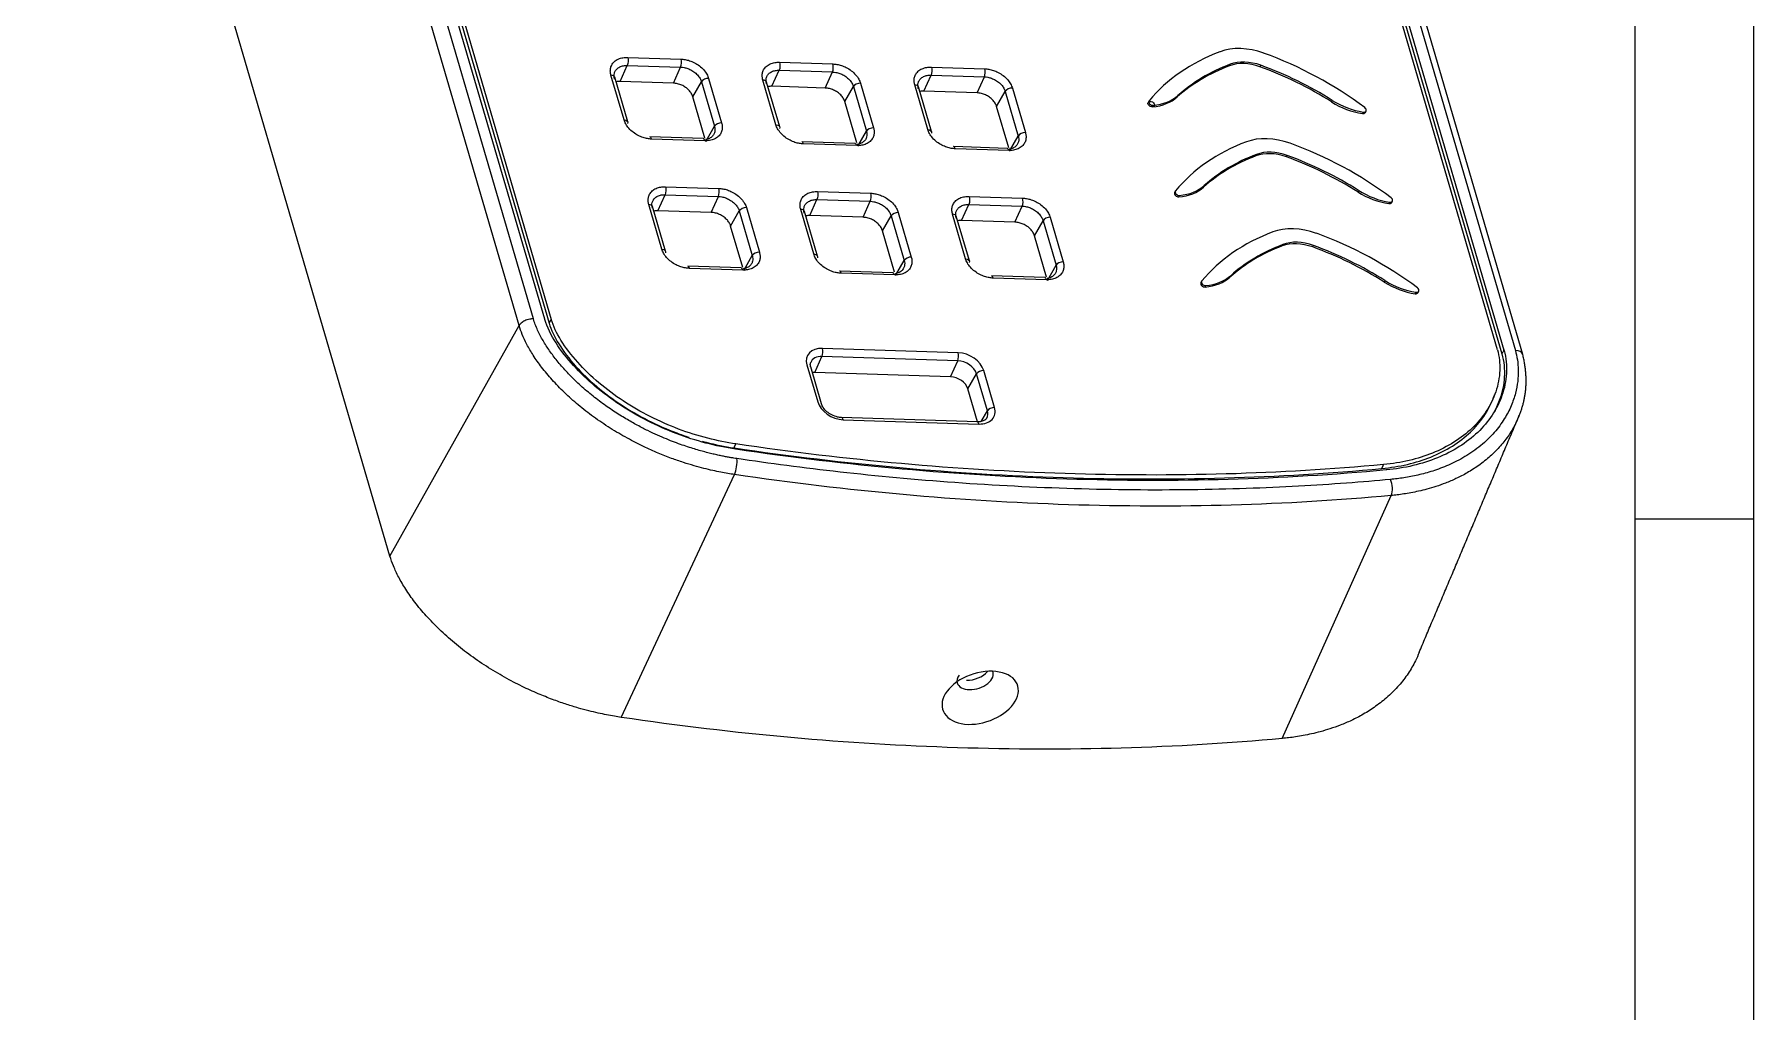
# Model space of a CAD drawing. Header units: inches. Extents: x 891 to 1249, y 156 to 796.
# Drawn here: x 1169.5 to 1228.3, y 695.5 to 729 of the extents above; entities that cross this region are included whole.
import ezdxf

# ---------------------------------------------------------------- set-up
doc = ezdxf.new("R2010")
doc.units = ezdxf.units.IN
doc.header["$MEASUREMENT"] = 0
doc.layers.add('10', color=7, linetype='Continuous', true_color=0xffffff)
doc.layers.add('50', color=7, linetype='Continuous')

# ---------------------------------------------------------------- blocks, each defined once
blk = doc.blocks.new('7')
blk.add_line((2415.951, 430.693), (2420.951, 430.693))
for points in [[(2420.951, 241.193), (2010.951, 241.193), (2010.951, 528.193), (2420.951, 528.193)], [(2415.951, 246.193), (2015.951, 246.193), (2015.951, 523.193), (2415.951, 523.193)]]:
    blk.add_lwpolyline(points, close=True)

msp = doc.modelspace()

# ---------------------------------------------------------------- linework, layer by layer
at = {"layer": '10', "color": 7, "lineweight": 9}
for p, q in [((1186.567, 719.236), (1175.561, 756.883)), ((1186.956, 719.225), (1175.95, 756.872)), ((1186.078, 719.004), (1175.072, 756.651)), ((1208.705, 755.694), (1219.712, 718.044)), ((1208.778, 755.821), (1219.784, 718.171)), ((1209.168, 755.807), (1220.174, 718.157)), ((1220.432, 718.014), (1209.424, 755.668)), ((1181.657, 711.119), (1170.65, 748.768)), ((1180.167, 743.202), (1187.18, 719.217)), ((1180.094, 743.075), (1187.107, 719.09)), ((1219.561, 718.18), (1212.548, 742.169)), ((1189.534, 727.362), (1189.78, 727.911)), ((1189.78, 727.911), (1191.606, 727.852)), ((1189.795, 728.185), (1191.621, 728.127)), ((1191.36, 727.304), (1191.606, 727.852)), ((1194.993, 728.019), (1196.819, 727.961)), ((1200.191, 727.853), (1202.017, 727.795)), ((1210.389, 727.899), (1210.414, 727.95)), ((1211.435, 727.865), (1211.46, 727.916)), ((1189.67, 726.048), (1189.223, 727.576)), ((1189.799, 725.976), (1189.352, 727.505)), ((1191.36, 727.304), (1189.534, 727.362)), ((1192.025, 726.84), (1192.32, 727.354)), ((1192.32, 727.354), (1192.766, 725.827)), ((1192.564, 727.469), (1193.01, 725.942)), ((1194.868, 725.882), (1194.421, 727.41)), ((1194.997, 725.811), (1194.55, 727.339)), ((1194.732, 727.197), (1194.978, 727.745)), ((1194.978, 727.745), (1196.804, 727.687)), ((1196.558, 727.138), (1196.804, 727.687)), ((1197.762, 727.303), (1198.208, 725.776)), ((1200.066, 725.717), (1199.619, 727.244)), ((1199.93, 727.031), (1200.177, 727.579)), ((1200.177, 727.579), (1202.002, 727.521)), ((1201.756, 726.972), (1202.002, 727.521)), ((1192.439, 725.425), (1192.025, 726.84)), ((1196.558, 727.138), (1194.732, 727.197)), ((1197.223, 726.674), (1197.518, 727.189)), ((1197.637, 725.259), (1197.223, 726.674)), ((1197.518, 727.189), (1197.965, 725.661)), ((1200.195, 725.645), (1199.748, 727.173)), ((1201.756, 726.972), (1199.93, 727.031)), ((1202.421, 726.508), (1202.716, 727.023)), ((1202.716, 727.023), (1203.163, 725.495)), ((1202.96, 727.137), (1203.407, 725.61)), ((1207.633, 726.69), (1207.608, 726.639)), ((1208.628, 726.883), (1208.602, 726.832)), ((1213.91, 726.714), (1213.885, 726.663)), ((1202.835, 725.093), (1202.421, 726.508)), ((1207.758, 726.494), (1207.783, 726.545)), ((1214.97, 726.316), (1214.944, 726.265)), ((1215.041, 726.302), (1215.066, 726.353)), ((1192.471, 725.313), (1192.766, 725.827)), ((1197.669, 725.147), (1197.965, 725.661)), ((1202.867, 724.981), (1203.163, 725.495)), ((1192.382, 725.405), (1190.556, 725.463)), ((1192.438, 725.332), (1190.612, 725.391)), ((1197.58, 725.239), (1195.754, 725.297)), ((1197.636, 725.166), (1195.81, 725.225)), ((1202.779, 725.073), (1200.952, 725.131)), ((1202.834, 725), (1201.009, 725.059)), ((1211.291, 724.815), (1211.316, 724.866)), ((1212.336, 724.781), (1212.362, 724.832)), ((1191.089, 723.76), (1192.915, 723.701)), ((1209.529, 723.799), (1209.504, 723.748)), ((1190.963, 721.623), (1190.517, 723.15)), ((1190.828, 722.937), (1191.074, 723.485)), ((1191.074, 723.485), (1192.9, 723.427)), ((1192.654, 722.878), (1192.9, 723.427)), ((1196.026, 722.771), (1196.272, 723.319)), ((1196.272, 723.319), (1198.098, 723.261)), ((1196.287, 723.594), (1198.113, 723.535)), ((1197.852, 722.713), (1198.098, 723.261)), ((1201.224, 722.605), (1201.47, 723.153)), ((1201.47, 723.153), (1203.296, 723.095)), ((1201.485, 723.428), (1203.311, 723.37)), ((1208.535, 723.606), (1208.51, 723.555)), ((1208.66, 723.41), (1208.685, 723.461)), ((1214.812, 723.63), (1214.786, 723.579)), ((1215.871, 723.231), (1215.846, 723.181)), ((1215.943, 723.218), (1215.968, 723.269)), ((1191.093, 721.551), (1190.646, 723.079)), ((1192.654, 722.878), (1190.828, 722.937)), ((1193.319, 722.414), (1193.614, 722.929)), ((1193.614, 722.929), (1194.06, 721.401)), ((1193.858, 723.044), (1194.304, 721.516)), ((1196.162, 721.457), (1195.715, 722.984)), ((1196.291, 721.385), (1195.844, 722.913)), ((1197.852, 722.713), (1196.026, 722.771)), ((1198.517, 722.249), (1198.812, 722.763)), ((1198.812, 722.763), (1199.258, 721.235)), ((1199.056, 722.878), (1199.502, 721.35)), ((1201.36, 721.291), (1200.913, 722.818)), ((1201.489, 721.219), (1201.042, 722.747)), ((1203.05, 722.547), (1201.224, 722.605)), ((1203.05, 722.547), (1203.296, 723.095)), ((1203.715, 722.083), (1204.01, 722.597)), ((1204.01, 722.597), (1204.457, 721.07)), ((1204.254, 722.712), (1204.7, 721.184)), ((1193.732, 720.999), (1193.319, 722.414)), ((1198.931, 720.833), (1198.517, 722.249)), ((1204.129, 720.667), (1203.715, 722.083)), ((1193.765, 720.887), (1194.06, 721.401)), ((1212.192, 721.731), (1212.218, 721.782)), ((1213.238, 721.697), (1213.263, 721.748)), ((1193.676, 720.979), (1191.849, 721.038)), ((1193.732, 720.907), (1191.906, 720.965)), ((1198.874, 720.813), (1197.048, 720.872)), ((1198.93, 720.741), (1197.104, 720.799)), ((1198.963, 720.721), (1199.258, 721.235)), ((1204.161, 720.555), (1204.457, 721.07)), ((1204.072, 720.647), (1202.246, 720.706)), ((1204.128, 720.575), (1202.302, 720.633)), ((1209.437, 720.522), (1209.411, 720.471)), ((1209.561, 720.326), (1209.587, 720.377)), ((1210.431, 720.715), (1210.406, 720.664)), ((1215.713, 720.546), (1215.688, 720.495)), ((1216.844, 720.134), (1216.87, 720.185)), ((1216.773, 720.147), (1216.748, 720.097)), ((1181.657, 711.119), (1186.078, 719.004)), ((1196.199, 717.403), (1196.445, 717.951)), ((1201.09, 717.803), (1196.445, 717.951)), ((1201.105, 718.078), (1196.46, 718.226)), ((1195.929, 717.661), (1196.299, 716.396)), ((1196.428, 716.325), (1196.058, 717.59)), ((1200.844, 717.255), (1196.199, 717.403)), ((1200.844, 717.255), (1201.09, 717.803)), ((1201.44, 716.839), (1201.736, 717.353)), ((1202.105, 716.089), (1201.736, 717.353)), ((1202.349, 716.203), (1201.979, 717.468)), ((1201.77, 715.711), (1201.44, 716.839)), ((1201.898, 715.728), (1202.105, 716.089)), ((1201.762, 715.711), (1197.117, 715.859)), ((1197.173, 715.786), (1201.818, 715.638)), ((1189.575, 705.597), (1193.449, 713.908)), ((1212.194, 704.875), (1215.923, 713.19))]:
    msp.add_line(p, q, dxfattribs=at)
for centre, major_axis, ratio, start_param, end_param in [((1211.226, 726.946), (1.791, -0.889), 0.703979, 1.729647, 2.56418), ((1191.558, 728), (0.006, 0.2), 0.386908, 3.896127, 5.414568), ((1196.756, 727.834), (0.006, 0.2), 0.386908, 3.896127, 5.414568), ((1215.63, 721.499), (8.599, -4.269), 0.703979, 2.56418, 2.976957), ((1215.605, 721.448), (8.061, -4.002), 0.703979, 2.56418, 2.868564), ((1215.63, 721.499), (-8.061, 4.002), 0.703979, 5.705773, 6.010157), ((1211.2, 726.895), (1.254, -0.623), 0.703979, 1.729647, 2.56418), ((1211.226, 726.946), (-1.254, 0.623), 0.703979, 4.871239, 5.705773), ((1209.928, 721.629), (8.061, -4.002), 0.703979, 1.425263, 1.729647), ((1209.953, 721.68), (-8.061, 4.002), 0.703979, 4.566856, 4.871239), ((1209.953, 721.68), (8.599, -4.269), 0.703979, 1.316869, 1.729647), ((1189.16, 727.449), (-0.192, -0.056), 0.59558, 3.141618, 4.209851), ((1194.358, 727.283), (-0.192, -0.056), 0.59558, 3.141618, 4.209851), ((1199.556, 727.117), (-0.192, -0.056), 0.59558, 3.141618, 4.209851), ((1201.954, 727.668), (0.006, 0.2), 0.386908, 3.896127, 5.414568), ((1207.715, 726.586), (-0.107, 0.053), 0.703979, 0.000006, 6.283191), ((1207.741, 726.637), (0.107, -0.053), 0.703979, 2.976957, 5.433159), ((1207.046, 728.028), (-1.791, 0.889), 0.703979, 2.291567, 2.868564), ((1207.072, 728.079), (1.791, -0.889), 0.703979, 5.433159, 6.010157), ((1214.764, 727.782), (-1.791, 0.889), 0.703979, 1.425263, 2.00226), ((1214.789, 727.833), (1.791, -0.889), 0.703979, 4.566856, 5.143853), ((1214.934, 726.356), (-0.107, 0.053), 0.703979, 2.00226, 3.14164), ((1214.959, 726.407), (0.107, -0.053), 0.703979, 5.143853, 7.600055), ((1192.947, 725.815), (0.192, 0.056), 0.59558, 1.068259, 2.586699), ((1198.145, 725.649), (0.192, 0.056), 0.59558, 1.068259, 2.586699), ((1203.343, 725.483), (0.192, 0.056), 0.59558, 1.068259, 2.586699), ((1190.549, 725.263), (-0.006, -0.2), 0.386908, 2.272975, 3.141606), ((1195.747, 725.097), (-0.006, -0.2), 0.386908, 2.272975, 3.141606), ((1200.945, 724.931), (-0.006, -0.2), 0.386908, 2.272975, 3.141606), ((1216.532, 718.415), (8.599, -4.269), 0.703979, 2.56418, 2.976957), ((1212.127, 723.862), (1.791, -0.889), 0.703979, 1.729647, 2.56418), ((1212.102, 723.811), (1.254, -0.623), 0.703979, 1.729647, 2.56418), ((1212.127, 723.862), (-1.254, 0.623), 0.703979, 4.871239, 5.705773), ((1210.855, 718.596), (8.599, -4.269), 0.703979, 1.316869, 1.729647), ((1216.507, 718.364), (8.061, -4.002), 0.703979, 2.56418, 2.868564), ((1216.532, 718.415), (-8.061, 4.002), 0.703979, 5.705773, 6.010157), ((1210.83, 718.545), (8.061, -4.002), 0.703979, 1.425263, 1.729647), ((1210.855, 718.596), (-8.061, 4.002), 0.703979, 4.566856, 4.871239), ((1207.948, 724.944), (1.791, -0.889), 0.703979, 5.433159, 6.010156), ((1207.973, 724.995), (1.791, -0.889), 0.703979, 5.433159, 6.010157), ((1190.454, 723.023), (-0.192, -0.056), 0.59558, 3.141618, 4.209851), ((1192.852, 723.574), (0.006, 0.2), 0.386908, 3.896127, 5.414568), ((1198.05, 723.408), (0.006, 0.2), 0.386908, 3.896127, 5.414568), ((1203.248, 723.242), (0.006, 0.2), 0.386908, 3.896127, 5.414568), ((1208.617, 723.502), (0.107, -0.053), 0.703979, 3.141601, 5.433161), ((1208.642, 723.553), (0.107, -0.053), 0.703979, 2.976957, 5.433159), ((1215.666, 724.698), (1.791, -0.889), 0.703979, 4.566855, 5.143853), ((1215.691, 724.749), (1.791, -0.889), 0.703979, 4.566856, 5.143853), ((1215.835, 723.272), (0.107, -0.053), 0.703979, 5.14385, 6.283229), ((1215.86, 723.323), (0.107, -0.053), 0.703979, 5.143853, 7.600055), ((1195.652, 722.857), (-0.192, -0.056), 0.59558, 3.141618, 4.209851), ((1200.85, 722.691), (-0.192, -0.056), 0.59558, 3.141618, 4.209851), ((1217.434, 715.33), (8.599, -4.269), 0.703979, 2.56418, 2.976957), ((1213.029, 720.778), (1.791, -0.889), 0.703979, 1.729647, 2.56418), ((1211.756, 715.512), (8.599, -4.269), 0.703979, 1.316869, 1.729647), ((1194.241, 721.389), (0.192, 0.056), 0.59558, 1.068259, 2.586699), ((1199.439, 721.223), (0.192, 0.056), 0.59558, 1.068259, 2.586699), ((1217.409, 715.28), (8.061, -4.002), 0.703979, 2.56418, 2.868564), ((1217.434, 715.33), (-8.061, 4.002), 0.703979, 5.705773, 6.010157), ((1213.004, 720.727), (1.254, -0.623), 0.703979, 1.729647, 2.56418), ((1213.029, 720.778), (-1.254, 0.623), 0.703979, 4.871239, 5.705773), ((1211.731, 715.461), (8.061, -4.002), 0.703979, 1.425263, 1.729647), ((1211.756, 715.512), (-8.061, 4.002), 0.703979, 4.566856, 4.871239), ((1191.843, 720.838), (-0.006, -0.2), 0.386908, 2.272975, 3.141606), ((1197.041, 720.672), (-0.006, -0.2), 0.386908, 2.272975, 3.141606), ((1204.637, 721.057), (0.192, 0.056), 0.59558, 1.068259, 2.586699), ((1202.239, 720.506), (-0.006, -0.2), 0.386908, 2.272975, 3.141606), ((1209.519, 720.418), (0.107, -0.053), 0.703979, 3.141601, 5.433161), ((1209.544, 720.469), (0.107, -0.053), 0.703979, 2.976957, 5.433159), ((1208.85, 721.86), (1.791, -0.889), 0.703979, 5.433159, 6.010156), ((1208.875, 721.911), (1.791, -0.889), 0.703979, 5.433159, 6.010157), ((1216.567, 721.614), (1.791, -0.889), 0.703979, 4.566855, 5.143853), ((1216.593, 721.665), (1.791, -0.889), 0.703979, 4.566856, 5.143853), ((1216.762, 720.238), (0.107, -0.053), 0.703979, 5.143853, 7.600055), ((1216.737, 720.188), (0.107, -0.053), 0.703979, 5.14385, 6.283229), ((1196.632, 717.638), (-0.683, 0.339), 0.703979, 5.288506, 6.859302), ((1196.572, 717.518), (-0.504, 0.25), 0.703979, 5.288506, 6.347736), ((1196.397, 718.099), (-0.006, -0.2), 0.386908, 0.754539, 2.272975), ((1201.042, 717.951), (-0.006, -0.2), 0.386908, 0.754539, 2.272975), ((1201.277, 717.49), (-0.683, 0.339), 0.703979, 3.71771, 5.288506), ((1220.047, 717.904), (-0.385, -0.109), 0.598789, 3.147058, 4.21535), ((1196.316, 717.002), (0.466, -0.231), 0.703979, 2.146913, 2.329299), ((1200.961, 716.854), (0.466, -0.231), 0.703979, 0.576117, 2.146913), ((1201.217, 717.37), (-0.504, 0.25), 0.703979, 3.71771, 5.288506), ((1201.916, 717.34), (-0.192, -0.056), 0.59558, 4.209851, 5.728288), ((1197.002, 716.374), (-0.683, 0.339), 0.703979, 0.576117, 2.146913), ((1201.647, 716.226), (-0.683, 0.339), 0.703979, 2.146913, 3.71771), ((1201.587, 716.105), (-0.504, 0.25), 0.703979, 3.102324, 3.71771), ((1202.286, 716.076), (-0.192, -0.056), 0.59558, 4.209904, 5.72829), ((1197.11, 715.659), (0.006, 0.2), 0.386908, 5.414621, 6.282558), ((1201.755, 715.511), (0.006, 0.2), 0.386908, 5.414568, 6.283197), ((1193.408, 714.199), (0.06, 0.396), 0.294825, 3.927807, 5.45498), ((1215.775, 713.486), (-0.037, 0.398), 0.468626, 3.833875, 5.361039), ((1201.685, 706.956), (-0.614, -0.18), 0.59558, 5.61169, 6.283185), ((1201.685, 706.956), (-0.614, -0.18), 0.59558, 0, 3.262369), ((1201.589, 707.286), (0.612, 0.186), 0.607824, 4.203341, 5.516231)]:
    msp.add_ellipse(centre, major_axis=major_axis, ratio=ratio, start_param=start_param, end_param=end_param, dxfattribs=at)
for points, degree in [([(1189.223, 727.576), (1189.212, 727.612), (1189.198, 727.686), (1189.202, 727.807), (1189.242, 727.929), (1189.331, 728.046), (1189.468, 728.135), (1189.634, 728.181), (1189.741, 728.187), (1189.795, 728.185)], 3), ([(1189.795, 728.185), (1189.818, 728.107), (1189.811, 727.979), (1189.78, 727.911)], 3), ([(1191.621, 728.127), (1191.664, 728.126), (1191.755, 728.117), (1191.91, 728.079), (1192.078, 728.01), (1192.253, 727.902), (1192.406, 727.76), (1192.513, 727.607), (1192.551, 727.514), (1192.564, 727.469)], 3), ([(1194.421, 727.41), (1194.411, 727.446), (1194.396, 727.521), (1194.4, 727.641), (1194.44, 727.763), (1194.529, 727.88), (1194.666, 727.969), (1194.832, 728.016), (1194.939, 728.021), (1194.993, 728.019)], 3), ([(1194.993, 728.019), (1195.016, 727.941), (1195.009, 727.813), (1194.978, 727.745)], 3), ([(1196.819, 727.961), (1196.862, 727.96), (1196.954, 727.951), (1197.109, 727.913), (1197.276, 727.845), (1197.451, 727.736), (1197.604, 727.594), (1197.711, 727.441), (1197.749, 727.348), (1197.762, 727.303)], 3), ([(1199.619, 727.244), (1199.609, 727.28), (1199.594, 727.355), (1199.598, 727.475), (1199.638, 727.597), (1199.727, 727.714), (1199.864, 727.803), (1200.03, 727.85), (1200.137, 727.855), (1200.191, 727.853)], 3), ([(1200.191, 727.853), (1200.214, 727.775), (1200.207, 727.647), (1200.177, 727.579)], 3), ([(1192.564, 727.469), (1192.47, 727.472), (1192.357, 727.419), (1192.32, 727.354)], 3), ([(1197.762, 727.303), (1197.669, 727.306), (1197.555, 727.253), (1197.518, 727.189)], 3), ([(1202.017, 727.795), (1202.06, 727.794), (1202.152, 727.785), (1202.307, 727.747), (1202.474, 727.679), (1202.649, 727.57), (1202.802, 727.428), (1202.909, 727.275), (1202.947, 727.183), (1202.96, 727.137)], 3), ([(1202.96, 727.137), (1202.867, 727.14), (1202.753, 727.087), (1202.716, 727.023)], 3), ([(1190.612, 725.391), (1190.569, 725.392), (1190.478, 725.401), (1190.323, 725.439), (1190.156, 725.507), (1189.98, 725.616), (1189.827, 725.757), (1189.721, 725.911), (1189.683, 726.003), (1189.67, 726.048)], 3), ([(1189.67, 726.048), (1189.763, 726.045), (1189.821, 725.986), (1189.794, 725.922)], 3), ([(1193.01, 725.942), (1193.021, 725.906), (1193.036, 725.831), (1193.031, 725.711), (1192.992, 725.589), (1192.903, 725.472), (1192.765, 725.383), (1192.599, 725.336), (1192.492, 725.331), (1192.438, 725.332)], 3), ([(1195.81, 725.225), (1195.767, 725.226), (1195.676, 725.235), (1195.521, 725.273), (1195.354, 725.341), (1195.178, 725.45), (1195.025, 725.592), (1194.919, 725.745), (1194.881, 725.837), (1194.868, 725.882)], 3), ([(1194.868, 725.882), (1194.961, 725.879), (1195.019, 725.82), (1194.992, 725.756)], 3), ([(1198.208, 725.776), (1198.219, 725.74), (1198.234, 725.665), (1198.229, 725.545), (1198.19, 725.423), (1198.101, 725.306), (1197.963, 725.217), (1197.797, 725.17), (1197.69, 725.165), (1197.636, 725.166)], 3), ([(1201.009, 725.059), (1200.965, 725.06), (1200.874, 725.069), (1200.719, 725.107), (1200.552, 725.175), (1200.377, 725.284), (1200.224, 725.426), (1200.117, 725.579), (1200.079, 725.671), (1200.066, 725.717)], 3), ([(1200.066, 725.717), (1200.159, 725.714), (1200.217, 725.655), (1200.19, 725.59)], 3), ([(1203.407, 725.61), (1203.417, 725.574), (1203.432, 725.499), (1203.428, 725.379), (1203.388, 725.257), (1203.299, 725.14), (1203.161, 725.051), (1202.996, 725.004), (1202.888, 724.999), (1202.834, 725)], 3), ([(1192.438, 725.332), (1192.425, 725.377), (1192.404, 725.401), (1192.381, 725.402)], 3), ([(1197.636, 725.166), (1197.623, 725.211), (1197.602, 725.235), (1197.579, 725.236)], 3), ([(1202.834, 725), (1202.821, 725.045), (1202.8, 725.069), (1202.778, 725.071)], 3), ([(1190.517, 723.15), (1190.506, 723.186), (1190.492, 723.261), (1190.496, 723.381), (1190.536, 723.503), (1190.624, 723.62), (1190.762, 723.709), (1190.928, 723.756), (1191.035, 723.761), (1191.089, 723.76)], 3), ([(1191.089, 723.76), (1191.112, 723.682), (1191.105, 723.553), (1191.074, 723.485)], 3), ([(1192.915, 723.701), (1192.958, 723.7), (1193.049, 723.691), (1193.204, 723.653), (1193.372, 723.585), (1193.547, 723.476), (1193.7, 723.334), (1193.807, 723.181), (1193.844, 723.089), (1193.858, 723.044)], 3), ([(1195.715, 722.984), (1195.704, 723.02), (1195.69, 723.095), (1195.694, 723.215), (1195.734, 723.337), (1195.823, 723.454), (1195.96, 723.543), (1196.126, 723.59), (1196.233, 723.595), (1196.287, 723.594)], 3), ([(1196.287, 723.594), (1196.31, 723.516), (1196.303, 723.388), (1196.272, 723.319)], 3), ([(1198.113, 723.535), (1198.156, 723.534), (1198.247, 723.525), (1198.402, 723.487), (1198.57, 723.419), (1198.745, 723.31), (1198.898, 723.168), (1199.005, 723.015), (1199.043, 722.923), (1199.056, 722.878)], 3), ([(1200.913, 722.818), (1200.903, 722.855), (1200.888, 722.929), (1200.892, 723.049), (1200.932, 723.171), (1201.021, 723.289), (1201.158, 723.377), (1201.324, 723.424), (1201.431, 723.43), (1201.485, 723.428)], 3), ([(1201.485, 723.428), (1201.508, 723.35), (1201.501, 723.222), (1201.47, 723.153)], 3), ([(1203.311, 723.37), (1203.354, 723.368), (1203.445, 723.359), (1203.601, 723.321), (1203.768, 723.253), (1203.943, 723.144), (1204.096, 723.003), (1204.203, 722.849), (1204.241, 722.757), (1204.254, 722.712)], 3), ([(1193.858, 723.044), (1193.764, 723.046), (1193.651, 722.993), (1193.614, 722.929)], 3), ([(1199.056, 722.878), (1198.962, 722.881), (1198.849, 722.827), (1198.812, 722.763)], 3), ([(1204.254, 722.712), (1204.161, 722.715), (1204.047, 722.661), (1204.01, 722.597)], 3), ([(1191.906, 720.965), (1191.863, 720.966), (1191.772, 720.975), (1191.617, 721.013), (1191.45, 721.081), (1191.274, 721.19), (1191.121, 721.332), (1191.014, 721.485), (1190.977, 721.578), (1190.963, 721.623)], 3), ([(1190.963, 721.623), (1191.057, 721.62), (1191.115, 721.561), (1191.088, 721.496)], 3), ([(1194.304, 721.516), (1194.315, 721.48), (1194.329, 721.405), (1194.325, 721.285), (1194.286, 721.163), (1194.197, 721.046), (1194.059, 720.957), (1193.893, 720.91), (1193.786, 720.905), (1193.732, 720.907)], 3), ([(1197.104, 720.799), (1197.061, 720.8), (1196.97, 720.809), (1196.815, 720.847), (1196.648, 720.915), (1196.472, 721.024), (1196.319, 721.166), (1196.213, 721.319), (1196.175, 721.412), (1196.162, 721.457)], 3), ([(1196.162, 721.457), (1196.255, 721.454), (1196.313, 721.395), (1196.286, 721.33)], 3), ([(1193.732, 720.907), (1193.719, 720.951), (1193.697, 720.975), (1193.675, 720.977)], 3), ([(1198.93, 720.741), (1198.917, 720.785), (1198.896, 720.809), (1198.873, 720.811)], 3), ([(1199.502, 721.35), (1199.513, 721.314), (1199.528, 721.239), (1199.523, 721.119), (1199.484, 720.997), (1199.395, 720.88), (1199.257, 720.791), (1199.091, 720.745), (1198.984, 720.739), (1198.93, 720.741)], 3), ([(1202.302, 720.633), (1202.259, 720.634), (1202.168, 720.643), (1202.013, 720.681), (1201.846, 720.75), (1201.67, 720.858), (1201.517, 721), (1201.411, 721.153), (1201.373, 721.246), (1201.36, 721.291)], 3), ([(1201.36, 721.291), (1201.453, 721.288), (1201.511, 721.229), (1201.484, 721.164)], 3), ([(1204.7, 721.184), (1204.711, 721.148), (1204.726, 721.074), (1204.721, 720.953), (1204.682, 720.831), (1204.593, 720.714), (1204.455, 720.625), (1204.289, 720.579), (1204.182, 720.573), (1204.128, 720.575)], 3), ([(1204.128, 720.575), (1204.115, 720.619), (1204.094, 720.644), (1204.071, 720.645)], 3), ([(1193.534, 714.454), (1193.5, 714.459), (1193.427, 714.47), (1193.308, 714.49), (1193.179, 714.513), (1193.038, 714.54), (1192.885, 714.573), (1192.718, 714.61), (1192.537, 714.654), (1192.343, 714.706), (1192.134, 714.765), (1191.909, 714.835), (1191.666, 714.916), (1191.404, 715.011), (1191.122, 715.122), (1190.819, 715.252), (1190.489, 715.406), (1190.13, 715.59), (1189.737, 715.811), (1189.316, 716.074), (1188.881, 716.377), (1188.444, 716.719), (1188.035, 717.086), (1187.679, 717.448), (1187.377, 717.798), (1187.118, 718.142), (1186.895, 718.489), (1186.707, 718.848), (1186.607, 719.104), (1186.567, 719.236)], 3), ([(1187.107, 719.09), (1187.18, 719.217)], 1), ([(1220.174, 718.157), (1220.203, 718.055), (1220.25, 717.841), (1220.281, 717.485), (1220.264, 717.101), (1220.188, 716.693), (1220.043, 716.262), (1219.815, 715.814), (1219.476, 715.348), (1219, 714.887), (1218.448, 714.505), (1217.879, 714.218), (1217.341, 714.019), (1216.835, 713.883), (1216.359, 713.792), (1216.051, 713.754), (1215.901, 713.74)], 3), ([(1220.3, 715.918), (1220.726, 716.919), (1220.406, 718.09)], 2), ([(1196.058, 717.59), (1196.03, 717.688), (1196.063, 717.743)], 2), ([(1219.411, 716.503), (1219.465, 716.635)], 1), ([(1216.881, 707.82), (1218.595, 711.88), (1220.308, 715.939)], 2), ([(1193.436, 714.82), (1193.457, 714.866), (1193.477, 714.911), (1193.498, 714.956)], 3), ([(1215.901, 713.74), (1214.937, 713.65), (1212.851, 713.491), (1209.12, 713.358), (1205.091, 713.392), (1200.973, 713.604), (1196.986, 713.979), (1194.644, 714.289), (1193.534, 714.454)], 3), ([(1215.605, 714.116), (1215.664, 714.251)], 1)]:
    msp.add_open_spline(points, degree=degree, dxfattribs=at)
for points, knots in [([(1189.348, 727.446), (1189.346, 727.455), (1189.337, 727.483), (1189.326, 727.55), (1189.336, 727.649), (1189.379, 727.748), (1189.462, 727.833), (1189.58, 727.891), (1189.692, 727.911), (1189.76, 727.911), (1189.78, 727.911)], [0, 0, 0, 0, 0.006102, 0.129463, 0.267378, 0.422286, 0.595241, 0.770902, 0.932777, 1, 1, 1, 1]), ([(1191.603, 727.853), (1191.612, 727.852), (1191.647, 727.851), (1191.729, 727.841), (1191.858, 727.805), (1191.997, 727.741), (1192.13, 727.646), (1192.237, 727.53), (1192.294, 727.429), (1192.315, 727.371), (1192.32, 727.354)], [0, 0, 0, 0, 0.006102, 0.129463, 0.267378, 0.422286, 0.595241, 0.770902, 0.932777, 1, 1, 1, 1]), ([(1189.534, 727.362), (1189.487, 727.364), (1189.437, 727.36), (1189.392, 727.35), (1189.383, 727.348)], [0, 0, 0, 0, 0.888579, 1, 1, 1, 1]), ([(1192.025, 726.84), (1192.013, 726.879), (1191.978, 726.958), (1191.892, 727.068), (1191.779, 727.165), (1191.646, 727.24), (1191.503, 727.289), (1191.406, 727.303), (1191.36, 727.304)], [0, 0, 0, 0, 0.16672, 0.333345, 0.499972, 0.666605, 0.833248, 1, 1, 1, 1]), ([(1194.546, 727.28), (1194.544, 727.289), (1194.536, 727.317), (1194.525, 727.384), (1194.534, 727.483), (1194.577, 727.582), (1194.66, 727.667), (1194.778, 727.725), (1194.89, 727.745), (1194.958, 727.745), (1194.978, 727.745)], [0, 0, 0, 0, 0.006102, 0.129463, 0.267378, 0.422286, 0.595241, 0.770902, 0.932777, 1, 1, 1, 1]), ([(1196.801, 727.687), (1196.81, 727.686), (1196.845, 727.685), (1196.927, 727.675), (1197.056, 727.639), (1197.195, 727.575), (1197.328, 727.48), (1197.435, 727.364), (1197.493, 727.263), (1197.513, 727.205), (1197.518, 727.189)], [0, 0, 0, 0, 0.006102, 0.129463, 0.267378, 0.422286, 0.595241, 0.770902, 0.932777, 1, 1, 1, 1]), ([(1199.745, 727.114), (1199.742, 727.123), (1199.734, 727.152), (1199.723, 727.218), (1199.732, 727.317), (1199.775, 727.416), (1199.858, 727.501), (1199.976, 727.559), (1200.089, 727.579), (1200.156, 727.58), (1200.177, 727.579)], [0, 0, 0, 0, 0.006102, 0.129463, 0.267378, 0.422286, 0.595241, 0.770902, 0.932777, 1, 1, 1, 1]), ([(1201.999, 727.521), (1202.008, 727.52), (1202.043, 727.519), (1202.125, 727.509), (1202.254, 727.473), (1202.393, 727.409), (1202.526, 727.314), (1202.633, 727.198), (1202.691, 727.097), (1202.711, 727.04), (1202.716, 727.023)], [0, 0, 0, 0, 0.006102, 0.129463, 0.267378, 0.422286, 0.595241, 0.770902, 0.932777, 1, 1, 1, 1]), ([(1194.732, 727.197), (1194.686, 727.198), (1194.635, 727.194), (1194.59, 727.184), (1194.581, 727.182)], [0, 0, 0, 0, 0.888579, 1, 1, 1, 1]), ([(1197.223, 726.674), (1197.211, 726.713), (1197.176, 726.792), (1197.091, 726.902), (1196.977, 726.999), (1196.844, 727.074), (1196.701, 727.124), (1196.604, 727.137), (1196.558, 727.138)], [0, 0, 0, 0, 0.16672, 0.333345, 0.499972, 0.666605, 0.833248, 1, 1, 1, 1]), ([(1199.93, 727.031), (1199.884, 727.032), (1199.833, 727.028), (1199.788, 727.018), (1199.779, 727.016)], [0, 0, 0, 0, 0.888579, 1, 1, 1, 1]), ([(1202.421, 726.508), (1202.41, 726.547), (1202.374, 726.626), (1202.289, 726.737), (1202.175, 726.833), (1202.042, 726.908), (1201.899, 726.958), (1201.803, 726.971), (1201.756, 726.972)], [0, 0, 0, 0, 0.16672, 0.333345, 0.499972, 0.666605, 0.833248, 1, 1, 1, 1]), ([(1192.765, 725.831), (1192.768, 725.822), (1192.776, 725.793), (1192.787, 725.726), (1192.778, 725.627), (1192.735, 725.529), (1192.652, 725.443), (1192.551, 725.394), (1192.48, 725.377), (1192.456, 725.373)], [0, 0, 0, 0, 0.007104, 0.150738, 0.311318, 0.491683, 0.693061, 0.897589, 1, 1, 1, 1]), ([(1197.963, 725.665), (1197.966, 725.656), (1197.974, 725.627), (1197.985, 725.56), (1197.976, 725.462), (1197.933, 725.363), (1197.85, 725.277), (1197.749, 725.228), (1197.678, 725.212), (1197.654, 725.207)], [0, 0, 0, 0, 0.007104, 0.150738, 0.311318, 0.491683, 0.693061, 0.897589, 1, 1, 1, 1]), ([(1203.162, 725.499), (1203.164, 725.49), (1203.172, 725.461), (1203.183, 725.394), (1203.174, 725.296), (1203.131, 725.197), (1203.048, 725.111), (1202.947, 725.062), (1202.876, 725.046), (1202.852, 725.042)], [0, 0, 0, 0, 0.007104, 0.150738, 0.311318, 0.491683, 0.693061, 0.897589, 1, 1, 1, 1]), ([(1190.642, 723.02), (1190.64, 723.029), (1190.631, 723.058), (1190.62, 723.125), (1190.63, 723.223), (1190.673, 723.322), (1190.756, 723.408), (1190.874, 723.465), (1190.986, 723.485), (1191.054, 723.486), (1191.074, 723.485)], [0, 0, 0, 0, 0.006102, 0.129463, 0.267378, 0.422286, 0.595241, 0.770902, 0.932777, 1, 1, 1, 1]), ([(1192.896, 723.427), (1192.906, 723.427), (1192.941, 723.425), (1193.023, 723.416), (1193.152, 723.38), (1193.291, 723.315), (1193.424, 723.22), (1193.531, 723.104), (1193.588, 723.003), (1193.609, 722.946), (1193.614, 722.929)], [0, 0, 0, 0, 0.006102, 0.129463, 0.267378, 0.422286, 0.595241, 0.770902, 0.932777, 1, 1, 1, 1]), ([(1195.84, 722.854), (1195.838, 722.863), (1195.829, 722.892), (1195.818, 722.959), (1195.828, 723.057), (1195.871, 723.156), (1195.954, 723.242), (1196.072, 723.299), (1196.184, 723.319), (1196.252, 723.32), (1196.272, 723.319)], [0, 0, 0, 0, 0.006102, 0.129463, 0.267378, 0.422286, 0.595241, 0.770902, 0.932777, 1, 1, 1, 1]), ([(1198.095, 723.261), (1198.104, 723.261), (1198.139, 723.259), (1198.221, 723.25), (1198.35, 723.214), (1198.489, 723.149), (1198.622, 723.054), (1198.729, 722.938), (1198.786, 722.837), (1198.807, 722.78), (1198.812, 722.763)], [0, 0, 0, 0, 0.006102, 0.129463, 0.267378, 0.422286, 0.595241, 0.770902, 0.932777, 1, 1, 1, 1]), ([(1201.038, 722.688), (1201.036, 722.697), (1201.028, 722.726), (1201.017, 722.793), (1201.026, 722.891), (1201.069, 722.99), (1201.152, 723.076), (1201.27, 723.133), (1201.382, 723.153), (1201.45, 723.154), (1201.47, 723.153)], [0, 0, 0, 0, 0.006102, 0.129463, 0.267378, 0.422286, 0.595241, 0.770902, 0.932777, 1, 1, 1, 1]), ([(1190.828, 722.937), (1190.781, 722.938), (1190.73, 722.934), (1190.685, 722.924), (1190.676, 722.922)], [0, 0, 0, 0, 0.888579, 1, 1, 1, 1]), ([(1193.319, 722.414), (1193.307, 722.453), (1193.272, 722.532), (1193.186, 722.643), (1193.073, 722.739), (1192.94, 722.814), (1192.797, 722.864), (1192.7, 722.877), (1192.654, 722.878)], [0, 0, 0, 0, 0.16672, 0.333345, 0.499972, 0.666605, 0.833248, 1, 1, 1, 1]), ([(1196.026, 722.771), (1195.979, 722.772), (1195.929, 722.768), (1195.884, 722.758), (1195.875, 722.756)], [0, 0, 0, 0, 0.888579, 1, 1, 1, 1]), ([(1198.517, 722.249), (1198.505, 722.288), (1198.47, 722.366), (1198.384, 722.477), (1198.271, 722.573), (1198.138, 722.649), (1197.995, 722.698), (1197.898, 722.711), (1197.852, 722.713)], [0, 0, 0, 0, 0.16672, 0.333345, 0.499972, 0.666605, 0.833248, 1, 1, 1, 1]), ([(1201.224, 722.605), (1201.178, 722.606), (1201.127, 722.602), (1201.082, 722.592), (1201.073, 722.59)], [0, 0, 0, 0, 0.888579, 1, 1, 1, 1]), ([(1203.715, 722.083), (1203.703, 722.122), (1203.668, 722.2), (1203.583, 722.311), (1203.469, 722.407), (1203.336, 722.483), (1203.193, 722.532), (1203.096, 722.545), (1203.05, 722.547)], [0, 0, 0, 0, 0.16672, 0.333345, 0.499972, 0.666605, 0.833248, 1, 1, 1, 1]), ([(1203.293, 723.095), (1203.302, 723.095), (1203.337, 723.094), (1203.419, 723.084), (1203.548, 723.048), (1203.687, 722.983), (1203.82, 722.888), (1203.927, 722.772), (1203.985, 722.672), (1204.005, 722.614), (1204.01, 722.597)], [0, 0, 0, 0, 0.006102, 0.129463, 0.267378, 0.422286, 0.595241, 0.770902, 0.932777, 1, 1, 1, 1]), ([(1194.059, 721.405), (1194.062, 721.396), (1194.07, 721.367), (1194.081, 721.301), (1194.072, 721.202), (1194.029, 721.103), (1193.946, 721.018), (1193.845, 720.968), (1193.774, 720.952), (1193.75, 720.948)], [0, 0, 0, 0, 0.007104, 0.150738, 0.311318, 0.491683, 0.693061, 0.897589, 1, 1, 1, 1]), ([(1199.257, 721.239), (1199.26, 721.23), (1199.268, 721.202), (1199.279, 721.135), (1199.27, 721.036), (1199.227, 720.937), (1199.144, 720.852), (1199.043, 720.802), (1198.972, 720.786), (1198.948, 720.782)], [0, 0, 0, 0, 0.007104, 0.150738, 0.311318, 0.491683, 0.693061, 0.897589, 1, 1, 1, 1]), ([(1204.455, 721.073), (1204.458, 721.064), (1204.466, 721.036), (1204.477, 720.969), (1204.468, 720.87), (1204.425, 720.771), (1204.342, 720.686), (1204.241, 720.637), (1204.17, 720.62), (1204.146, 720.616)], [0, 0, 0, 0, 0.007104, 0.150738, 0.311318, 0.491683, 0.693061, 0.897589, 1, 1, 1, 1]), ([(1186.568, 719.235), (1186.527, 719.234), (1186.454, 719.232), (1186.354, 719.205), (1186.252, 719.164), (1186.147, 719.099), (1186.101, 719.035), (1186.078, 719.004)], [0, 0, 0, 0, 0.208606, 0.379605, 0.500756, 0.756655, 1, 1, 1, 1]), ([(1193.449, 713.908), (1193.376, 713.919), (1193.219, 713.943), (1192.969, 713.989), (1192.696, 714.047), (1192.394, 714.119), (1192.06, 714.21), (1191.689, 714.323), (1191.279, 714.466), (1190.822, 714.646), (1190.315, 714.873), (1189.763, 715.156), (1189.19, 715.494), (1188.628, 715.874), (1188.102, 716.282), (1187.627, 716.708), (1187.21, 717.139), (1186.855, 717.565), (1186.568, 717.971), (1186.348, 718.347), (1186.188, 718.685), (1186.109, 718.902), (1186.078, 719.004)], [0, 0, 0, 0, 0.024781, 0.051944, 0.081797, 0.114761, 0.151254, 0.191808, 0.237039, 0.287698, 0.345002, 0.40974, 0.480524, 0.552128, 0.621755, 0.689418, 0.754925, 0.816019, 0.871193, 0.920175, 0.963403, 1, 1, 1, 1]), ([(1193.51, 714.772), (1193.501, 714.774), (1193.492, 714.775), (1193.483, 714.776), (1192.815, 714.878), (1192.125, 715.058), (1190.785, 715.569), (1190.135, 715.9), (1188.94, 716.684), (1188.394, 717.139), (1187.715, 717.887), (1187.512, 718.146), (1187.174, 718.68), (1187.037, 718.954), (1186.96, 719.211), (1186.958, 719.22), (1186.955, 719.229), (1186.952, 719.238)], [0, 0, 0, 0, 0.000002, 0.000002, 0.000002, 0.250001, 0.250001, 0.499999, 0.499999, 0.749998, 0.749998, 0.874997, 0.874997, 0.999996, 0.999996, 0.999996, 1, 1, 1, 1]), ([(1187.106, 719.09), (1187.174, 718.86), (1187.294, 718.616), (1187.6, 718.118), (1187.795, 717.864), (1188.454, 717.128), (1188.989, 716.68), (1190.167, 715.907), (1190.809, 715.581), (1191.612, 715.279), (1191.753, 715.229), (1191.894, 715.183)], [0, 0, 0, 0, 0.144896, 0.144896, 0.302581, 0.302581, 0.617953, 0.617953, 0.933324, 0.933324, 1, 1, 1, 1]), ([(1193.498, 714.956), (1193.176, 715.004), (1192.859, 715.067), (1192.203, 715.235), (1191.868, 715.341), (1190.876, 715.715), (1190.234, 716.04), (1189.058, 716.812), (1188.524, 717.26), (1187.866, 717.994), (1187.671, 718.248), (1187.366, 718.744), (1187.247, 718.988), (1187.179, 719.217)], [0, 0, 0, 0, 0.120216, 0.120216, 0.247374, 0.247374, 0.501688, 0.501688, 0.756003, 0.756003, 0.88316, 0.88316, 1, 1, 1, 1]), ([(1219.561, 718.18), (1219.626, 717.947), (1219.649, 717.709), (1219.631, 717.224), (1219.583, 716.978), (1219.346, 716.274), (1219.066, 715.852), (1218.323, 715.143), (1217.862, 714.853), (1216.831, 714.439), (1216.265, 714.308), (1215.664, 714.251)], [0, 0, 0, 0, 0.116943, 0.116943, 0.244509, 0.244509, 0.49964, 0.49964, 0.754771, 0.754771, 1, 1, 1, 1]), ([(1219.781, 718.184), (1219.783, 718.176), (1219.786, 718.167), (1219.788, 718.158), (1219.861, 717.9), (1219.883, 717.631), (1219.854, 717.109), (1219.8, 716.858), (1219.55, 716.141), (1219.263, 715.713), (1218.508, 714.993), (1218.042, 714.698), (1216.979, 714.264), (1216.384, 714.124), (1215.764, 714.065), (1215.755, 714.065), (1215.746, 714.064), (1215.737, 714.063)], [0, 0, 0, 0, 0.000006, 0.000006, 0.000006, 0.125005, 0.125005, 0.250004, 0.250004, 0.500002, 0.500002, 0.75, 0.75, 0.999999, 0.999999, 0.999999, 1, 1, 1, 1]), ([(1219.712, 718.044), (1219.788, 717.774), (1219.81, 717.506), (1219.781, 716.985), (1219.727, 716.734), (1219.589, 716.341), (1219.522, 716.19), (1219.444, 716.046)], [0, 0, 0, 0, 0.377109, 0.377109, 0.754219, 0.754219, 1, 1, 1, 1]), ([(1219.784, 718.171), (1219.777, 718.158), (1219.77, 718.146), (1219.763, 718.133), (1219.755, 718.12), (1219.748, 718.108), (1219.741, 718.095), (1219.731, 718.078), (1219.721, 718.061), (1219.712, 718.044)], [0, 0, 0, 0, 0.300006, 0.300006, 0.300006, 0.600012, 0.600012, 0.600012, 1, 1, 1, 1]), ([(1197.117, 715.859), (1197.07, 715.86), (1196.962, 715.875), (1196.781, 715.94), (1196.607, 716.055), (1196.482, 716.195), (1196.44, 716.283), (1196.428, 716.325)], [0, 0, 0, 0, 0.159307, 0.372233, 0.588646, 0.803094, 1, 1, 1, 1]), ([(1215.605, 714.116), (1216.206, 714.172), (1216.773, 714.304), (1217.806, 714.719), (1218.268, 715.009), (1218.983, 715.692), (1219.248, 716.077), (1219.411, 716.504)], [0, 0, 0, 0, 0.333336, 0.333336, 0.680129, 0.680129, 1, 1, 1, 1]), ([(1202.083, 715.844), (1202.08, 715.835), (1202.071, 715.802), (1202.008, 715.757), (1201.882, 715.713), (1201.795, 715.71), (1201.762, 715.711)], [0, 0, 0, 0, 0.013906, 0.452947, 0.805935, 1, 1, 1, 1]), ([(1220.308, 715.939), (1220.273, 715.848), (1220.17, 715.617), (1219.964, 715.26), (1219.67, 714.879), (1219.322, 714.529), (1218.938, 714.223), (1218.543, 713.971), (1218.161, 713.772), (1217.802, 713.619), (1217.469, 713.5), (1217.159, 713.408), (1216.872, 713.338), (1216.607, 713.284), (1216.363, 713.243), (1216.137, 713.212), (1215.992, 713.197), (1215.923, 713.19)], [0, 0, 0, 0, 0.058055, 0.150584, 0.245759, 0.343505, 0.440104, 0.528559, 0.606895, 0.676134, 0.737953, 0.79338, 0.843258, 0.888316, 0.929118, 0.966247, 1, 1, 1, 1]), ([(1192.34, 715.05), (1192.385, 715.037), (1192.431, 715.025), (1192.796, 714.932), (1193.114, 714.869), (1193.436, 714.82)], [0, 0, 0, 0, 0.125373, 0.125373, 1, 1, 1, 1]), ([(1215.664, 714.251), (1212.123, 713.922), (1208.475, 713.822), (1201.06, 714.059), (1197.293, 714.394), (1193.498, 714.956)], [0, 0, 0, 0, 0.500509, 0.500509, 1, 1, 1, 1]), ([(1193.436, 714.82), (1197.231, 714.259), (1200.999, 713.923), (1208.415, 713.687), (1212.063, 713.787), (1215.605, 714.116)], [0, 0, 0, 0, 0.499491, 0.499491, 1, 1, 1, 1]), ([(1215.751, 714.064), (1212.199, 713.733), (1208.54, 713.634), (1201.097, 713.872), (1197.31, 714.209), (1193.497, 714.774)], [0, 0, 0, 0, 0.5, 0.5, 1, 1, 1, 1]), ([(1215.923, 713.19), (1214.125, 713.023), (1210.483, 712.806), (1204.9, 712.821), (1199.22, 713.166), (1195.38, 713.621), (1193.449, 713.908)], [0, 0, 0, 0, 0.250604, 0.499915, 0.749273, 1, 1, 1, 1]), ([(1189.579, 705.596), (1189.57, 705.598), (1189.499, 705.609), (1189.332, 705.635), (1189.064, 705.684), (1188.773, 705.746), (1188.451, 705.823), (1188.094, 705.919), (1187.699, 706.04), (1187.262, 706.193), (1186.774, 706.384), (1186.232, 706.627), (1185.642, 706.93), (1185.029, 707.291), (1184.428, 707.697), (1183.863, 708.136), (1183.352, 708.595), (1182.902, 709.06), (1182.517, 709.521), (1182.203, 709.966), (1181.96, 710.38), (1181.782, 710.756), (1181.692, 711.003), (1181.659, 711.115), (1181.656, 711.124)], [0, 0, 0, 0, 0.000031, 0.024875, 0.052032, 0.081878, 0.114834, 0.15132, 0.191864, 0.237086, 0.287733, 0.345025, 0.409748, 0.480516, 0.552104, 0.621716, 0.689364, 0.754856, 0.815937, 0.871098, 0.92007, 0.963288, 0.999963, 1, 1, 1, 1]), ([(1216.881, 707.82), (1216.843, 707.722), (1216.733, 707.473), (1216.511, 707.089), (1216.195, 706.679), (1215.822, 706.305), (1215.411, 705.978), (1214.99, 705.708), (1214.582, 705.496), (1214.198, 705.332), (1213.843, 705.206), (1213.512, 705.108), (1213.206, 705.032), (1212.924, 704.975), (1212.663, 704.931), (1212.422, 704.898), (1212.268, 704.882), (1212.199, 704.876), (1212.189, 704.875)], [0, 0, 0, 0, 0.057843, 0.150389, 0.245582, 0.343347, 0.439965, 0.528436, 0.606787, 0.676039, 0.73787, 0.793307, 0.843195, 0.888261, 0.929072, 0.966207, 0.999989, 1, 1, 1, 1]), ([(1202.277, 707.175), (1202.606, 707.165), (1202.882, 707.056), (1203.184, 706.71), (1203.209, 706.472), (1202.992, 705.998), (1202.754, 705.766), (1202.14, 705.438), (1201.772, 705.348), (1201.122, 705.369), (1200.842, 705.48), (1200.536, 705.835), (1200.51, 706.076), (1200.727, 706.552), (1200.968, 706.781), (1201.579, 707.098), (1201.947, 707.186), (1202.277, 707.175)], [0, 0, 0, 0, 0.125, 0.125, 0.25, 0.25, 0.375, 0.375, 0.5, 0.5, 0.625, 0.625, 0.75, 0.75, 0.875, 0.875, 1, 1, 1, 1]), ([(1212.199, 704.876), (1212.189, 704.875), (1210.384, 704.707), (1206.718, 704.489), (1201.101, 704.503), (1195.384, 704.85), (1191.52, 705.309), (1189.58, 705.596), (1189.57, 705.598)], [0, 0, 0, 0, 0.000003, 0.250603, 0.499902, 0.749247, 0.999988, 1, 1, 1, 1])]:
    msp.add_open_spline(points, degree=3, knots=knots, dxfattribs=at)

# ---------------------------------------------------------------- block references
at = {"layer": '50', "color": 7, "linetype": 'Continuous', "lineweight": 9, "xscale": 0.8130166579023808, "yscale": 0.8130166579024234, "zscale": 0.8130166579022814}
msp.add_blockref('7', (-739.945, 362.23), dxfattribs=at)

doc.saveas('drawing.dxf')
